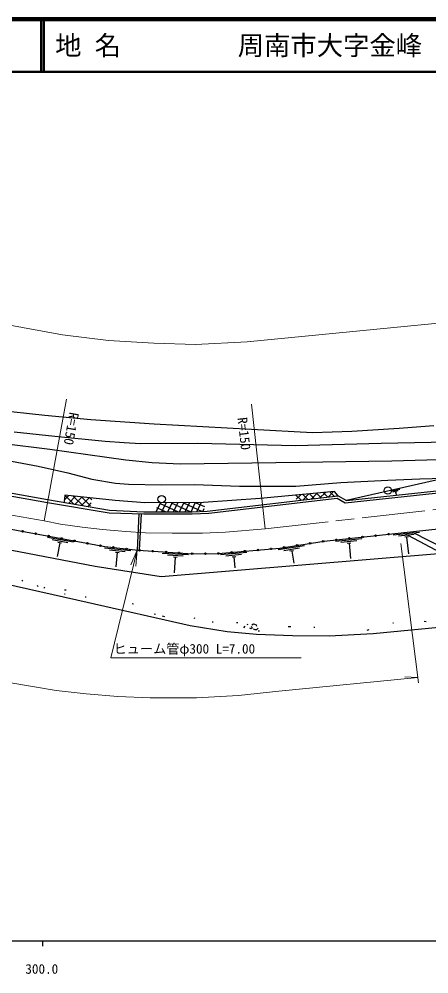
# Model space of a CAD drawing. Units: millimetres, scale not verified. Extents: x 40000 to 680000, y 20000 to 380000.
# Drawn here: x 363542 to 441308, y 198715 to 380000 of the extents above; entities that cross this region are included whole.
import ezdxf
from ezdxf.enums import TextEntityAlignment as Align

# ---------------------------------------------------------------- set-up
doc = ezdxf.new("R2010")
doc.units = ezdxf.units.MM
doc.header["$LTSCALE"] = 1000
doc.linetypes.add('CHAIN', pattern=[18.5, 12, -1.5, 3.5, -1.5])
for name, color, linetype, lineweight in [('M-BGD', 7, 'Continuous', 25), ('M-BMK', 2, 'CHAIN', 13), ('M-STR-HTXT', 7, 'Continuous', 13), ('M-TTL', 2, 'Continuous', 140), ('M-TTL-BAND', 7, 'Continuous', 25), ('M-TTL-LINE', 7, 'Continuous', 50)]:
    doc.layers.add(name, color=color, linetype=linetype, lineweight=lineweight)
doc.layers.add('M-TTL-TXT', color=7, linetype='Continuous')
doc.styles.add('ＭＳ ゴシック', font='')
doc.styles.get('ＭＳ ゴシック').set_extended_font_data('MS Gothic')
pattern_1 = [(45, (0, 0), (-707.1068, 707.1068), []), (135, (0, 0), (-707.1068, -707.1068), [])]

# ---------------------------------------------------------------- blocks, each defined once
blk = doc.blocks.new('open_arrow')
at = {"color": 0, "linetype": 'Continuous', "lineweight": -2}
blk.add_lwpolyline([(7.5, 1.25), (0, 0), (7.5, -1.25)], dxfattribs=at)

msp = doc.modelspace()

# ---------------------------------------------------------------- hatches: boundary and pattern name
at = {"layer": 'M-BGD'}
h = msp.add_hatch(dxfattribs=at)
h.set_pattern_fill('USER', color=256, style=0, pattern_type=2)
h.set_pattern_definition(pattern_1)
h.paths.add_polyline_path([(424113, 289460), (423398, 290307), (415870, 289591), (416216, 288540)])
h = msp.add_hatch(dxfattribs=at)
h.set_pattern_fill('USER', color=256, style=0, pattern_type=2)
h.set_pattern_definition(pattern_1)
h.paths.add_polyline_path([(377440, 289060), (372236, 289619), (372073, 288252), (377083, 287374)])
h = msp.add_hatch(dxfattribs=at)
h.set_pattern_fill('USER', color=256, style=0, pattern_type=2)
h.set_pattern_definition([(335, (0, 0), (422.6183, 906.3078), []), (65, (0, 0), (-906.3078, 422.6183), [])])
h.paths.add_polyline_path([(398748, 288205), (398527, 288189), (390200, 288142), (389094, 286443), (396393, 286420), (398639, 286531)])

# ---------------------------------------------------------------- linework, layer by layer
for p, q in [((467788, 298235), (425649, 288582)), ((435784, 290688), (434078, 290297)), ((435490, 290405), (434466, 290171)), ((435144, 290111), (434905, 290056)), ((435025, 290083), (435121, 289664)), ((386246, 286094), (385924, 279179)), ((386678, 286081), (386356, 279141)), ((373835, 280669), (368918, 281577)), ((372797, 280556), (369847, 281101)), ((428571, 281350), (423600, 280812)), ((439507, 282533), (434536, 281995)), ((438545, 282127), (435563, 281804)), ((437434, 281705), (436738, 281630)), ((437086, 281667), (437429, 278502)), ((371267, 280533), (370794, 277970)), ((371611, 280470), (370923, 280597)), ((384724, 279013), (379755, 279574)), ((417673, 279987), (412733, 279215)), ((416731, 279536), (413767, 279073)), ((427609, 280944), (424626, 280621)), ((426498, 280522), (425802, 280447)), ((426150, 280484), (426462, 277604)), ((383696, 278827), (380715, 279164)), ((382520, 278658), (381824, 278737)), ((382172, 278697), (381867, 275993)), ((395711, 278251), (390721, 278566)), ((394694, 278015), (391700, 278203)), ((393527, 277787), (392829, 277832)), ((393178, 277809), (392992, 274865)), ((406733, 278707), (401753, 278266)), ((405764, 278320), (402775, 278055)), ((404645, 277920), (403947, 277858)), ((404296, 277889), (404480, 275805)), ((415641, 279062), (414950, 278954)), ((415295, 279008), (415653, 276719)), ((364072, 273466), (364262, 273302)), ((366941, 272437), (367191, 272273)), ((368236, 272135), (368391, 271954)), ((372137, 270890), (372285, 270882)), ((372164, 271653), (372467, 271653)), ((376092, 270317), (376300, 270317)), ((385012, 269055), (385222, 268985)), ((389187, 267099), (389432, 267012)), ((390689, 266698), (391109, 266576)), ((396703, 266336), (396862, 266283)), ((400149, 265568), (400370, 265568)), ((404805, 265460), (405054, 265460)), ((406203, 264428), (406425, 264713)), ((406746, 265095), (406977, 265086)), ((434457, 265350), (434620, 265350)), ((440380, 265656), (440817, 265638)), ((408936, 263839), (409169, 263839)), ((414610, 264672), (415077, 264672)), ((419455, 264564), (419653, 264528)), ((429611, 263976), (429955, 264103))]:
    msp.add_line(p, q, dxfattribs=at)
for points in [[(540191, 311712), (536673, 310885), (533872, 310531), (528658, 310138), (521089, 310002), (514339, 309800), (503125, 308955), (492824, 307807), (482790, 306490), (474589, 305175), (470327, 304177), (463493, 302589), (456279, 301190), (450931, 300437), (444928, 299679), (432271, 299393), (415968, 298964), (397460, 299434), (386610, 299384), (383476, 299544), (379866, 299825), (370312, 300747), (362613, 301563)], [(189794, 301643), (198700, 302761), (211164, 304437), (244351, 308679), (246950, 308834), (253801, 308952), (260024, 308258), (270656, 306415), (276502, 305429), (290670, 303006), (314696, 298663), (342828, 293487), (368946, 288800), (380694, 286741), (387211, 286449), (396393, 286420), (399216, 286560), (424113, 289460), (425649, 288582), (442167, 290348), (453095, 291570), (468997, 293323), (477874, 294352), (481716, 295807)], [(477680, 303524), (468949, 300985), (461909, 299183), (456127, 298028), (451663, 297141), (447820, 296733), (443126, 296325), (434273, 296051), (416796, 295793), (394079, 295509), (388824, 295741), (383786, 296255), (369397, 298300), (360176, 299439), (349109, 300648), (337782, 302045), (327901, 303465), (318061, 305197), (305842, 307232), (299073, 308249), (292479, 309020), (284721, 309616), (279355, 309897)], [(359051, 305844), (368443, 304772), (377172, 304000), (389189, 303173), (407627, 302132), (419222, 301481), (426693, 301742), (435673, 302306), (442225, 302826)], [(342641, 292929), (368952, 288201), (380643, 286269), (387212, 286064), (396373, 286064), (399557, 286205), (423903, 289017), (425393, 288144), (442530, 290017), (453123, 291137), (469046, 292863), (477795, 293841), (481998, 295367), (496643, 295512), (550271, 302890)], [(191109, 293727), (226013, 298519), (236715, 299720), (243837, 300165), (253912, 300343), (262102, 299943), (268734, 299320), (274281, 298525), (325725, 289445), (331197, 288849), (379822, 279869), (386137, 279155), (396519, 278501), (401322, 278529), (413040, 279566), (421448, 280881), (475790, 286760), (505932, 290783), (555090, 295830), (561220, 295735)], [(362073, 296071), (367175, 295103), (372807, 293873), (377351, 292645), (381820, 291863), (384326, 291712), (390545, 291601), (396802, 291638), (405379, 291302), (412492, 291302), (416042, 291338), (424607, 292045), (433518, 292455), (439588, 292715), (444286, 292851)], [(190299, 293591), (192418, 285957), (193095, 285173), (201299, 285768), (210346, 287203), (229196, 292536), (233679, 293704), (241097, 294732), (261880, 293898), (281341, 291670), (299062, 287023), (313867, 285245), (334120, 284121), (341382, 283145), (377970, 276133), (390494, 274199), (443875, 278568)], [(424113, 289460), (423398, 290307), (409299, 288967), (398527, 288189), (387376, 288126), (381793, 288592), (372236, 289619), (372073, 288252)], [(436332, 282491), (444602, 278179), (445704, 271722)], [(438065, 282679), (444876, 279163), (446179, 271779)], [(345519, 276278), (376463, 269314), (396009, 264838), (403048, 263715), (408589, 263191), (415404, 262967), (422368, 262892), (430754, 263341), (448446, 265063), (455635, 265662), (463198, 267159), (474573, 269072), (484986, 271026), (490268, 272044), (492569, 272459), (493965, 272459), (499285, 272421), (509603, 272459), (518583, 272497), (522939, 272725), (533477, 273558), (539671, 274036)], [(407565, 264686), (407743, 264463), (407583, 264232), (407333, 264330)], [(407734, 264997), (408037, 265158), (408544, 265015), (408589, 264748)], [(407957, 264214), (408251, 264081), (408660, 264125), (408936, 264383)]]:
    msp.add_lwpolyline(points, dxfattribs=at)
for centre, radius in [((433518, 290505), 700), ((390596, 288850), 700), ((364217, 282751), 150), ((366676, 282297), 150), ((369134, 281843), 150), ((371592, 281389), 150), ((374051, 280935), 150), ((421247, 280850), 150), ((423731, 281128), 150), ((426217, 281397), 150), ((428702, 281666), 150), ((431188, 281935), 150), ((433673, 282203), 150), ((376509, 280481), 150), ((378968, 280027), 150), ((381443, 279686), 150), ((383927, 279405), 150), ((386413, 279138), 150), ((408863, 279197), 150), ((411353, 279417), 150), ((413837, 279691), 150), ((416307, 280077), 150), ((418777, 280463), 150), ((388908, 278980), 150), ((391403, 278823), 150), ((393898, 278666), 150), ((396393, 278509), 150), ((398892, 278515), 150), ((401392, 278535), 150), ((403882, 278756), 150), ((406373, 278976), 150)]:
    msp.add_circle(centre, radius, dxfattribs=at)
at = {"layer": 'M-BMK'}
msp.add_lwpolyline([(361040, 286030), (368326, 284750), (371417, 284088), (375528, 283537), (379391, 283096), (383778, 282710), (387503, 282489), (392563, 282380), (398315, 282419), (402707, 282574), (410261, 283198), (461596, 289026), (542061, 298077), (546094, 298539), (550494, 298897), (555514, 299093), (561182, 299226)], dxfattribs=at)
at = {"layer": 'M-STR-HTXT'}
for p, q in [((368326, 284750), (372530, 307835)), ((410261, 283198), (407629, 306895)), ((435984, 280450), (439351, 253967)), ((439218, 255013), (436765, 255111))]:
    msp.add_line(p, q, dxfattribs=at)
for points in [[(176575, 332807), (183844, 334358), (219270, 340526), (225239, 341219), (234600, 341784), (244739, 341784), (253858, 341149), (263059, 339978), (371781, 320051), (380506, 318982), (389104, 318442), (397009, 318206), (406821, 318711), (529255, 330679)], [(385924, 279179), (380963, 258715), (417076, 258715)], [(199445, 266344), (237766, 269527), (245039, 269902), (251536, 269785), (265019, 268733), (293454, 265547), (370546, 252552), (376242, 251887), (382254, 251414), (388408, 251119), (397189, 251160), (405208, 251575), (412812, 252377), (439218, 255013)]]:
    msp.add_lwpolyline(points, dxfattribs=at)
at = {"layer": 'M-TTL'}
msp.add_line((680000, 380000), (40000, 380000), dxfattribs=at)
at = {"layer": 'M-TTL-BAND'}
for p, q in [((40000, 205000), (579000, 205000)), ((368000, 205000), (368000, 204000))]:
    msp.add_line(p, q, dxfattribs=at)
at = {"layer": 'M-TTL-LINE'}
for p, q in [((367750, 380000), (367750, 370000)), ((368250, 380000), (368250, 370000)), ((40000, 370000), (680000, 370000))]:
    msp.add_line(p, q, dxfattribs=at)

# ---------------------------------------------------------------- block references
at = {"layer": 'M-STR-HTXT', "xscale": 400, "yscale": 400, "rotation": 256.4}
msp.add_blockref('open_arrow', (385924, 279179), dxfattribs=at)

# ---------------------------------------------------------------- texts
at = {"layer": 'M-STR-HTXT', "style": 'ＭＳ ゴシック'}
for rotation, p in [(259.681, (372017, 302496)), (276.339, (404791, 301132))]:
    msp.add_text('R=150', height=1833, rotation=rotation, dxfattribs=at).set_placement(p, align=Align.BOTTOM_CENTER)
msp.add_text('ヒューム管φ300 L=7.00', height=1833, dxfattribs=at).set_placement((381467, 258976), align=Align.BOTTOM_LEFT)
at = {"layer": 'M-TTL-BAND', "style": 'ＭＳ ゴシック'}
msp.add_text('300.0', height=1833, dxfattribs=at).set_placement((367844, 198195), align=Align.BOTTOM_CENTER)
at = {"layer": 'M-TTL-TXT', "style": 'ＭＳ ゴシック'}
for s, p in [('地 名', (370380, 375000)), ('周南市大字金峰', (405024, 375000))]:
    msp.add_text(s, height=3666, dxfattribs=at).set_placement(p, align=Align.MIDDLE_LEFT)

doc.saveas('drawing.dxf')
